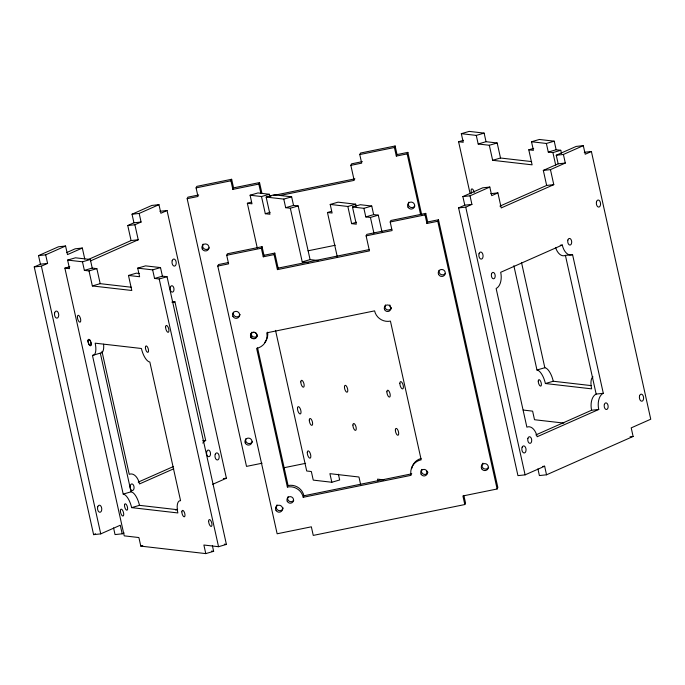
<?xml version="1.0" encoding="UTF-8"?>
<svg xmlns="http://www.w3.org/2000/svg" width="685" height="685" viewBox="0 0 685 685"><rect width="100%" height="100%" fill="white"/><g stroke="black" fill="none" stroke-linecap="round" stroke-linejoin="round"><path stroke-width="1.03" d="M262.064 463.231L246.514 466.391L187.159 198.676L187.878 197.169L198.701 194.96M187.159 198.676L197.991 196.475L196.081 187.887L196.8 186.371L231.65 179.273L233.559 187.861L232.84 189.377L258.827 184.085L259.538 182.57L233.559 187.861M232.84 189.377L230.939 180.789L231.65 179.273M463.839 495.401L465.535 503.03L464.815 504.545L313.259 535.405L311.35 526.816L277.142 533.778L217.787 266.063L218.506 264.547L228.345 262.543M217.787 266.063L228.619 263.862L226.709 255.274L227.429 253.758L262.072 246.703L263.973 255.291L263.263 256.807L274.086 254.597L274.796 253.09L263.973 255.291M263.263 256.807L261.353 248.218L262.072 246.703M391.769 229.269L366.817 234.356L366.107 235.863L369.438 250.89L277.416 269.625L278.127 268.118L274.796 253.09M279.942 195.49L354.179 180.378L350.848 165.35L351.559 163.835L362.391 161.634M350.848 165.35L361.68 163.141L359.771 154.553L360.481 153.046L395.125 145.991L397.035 154.579L396.315 156.086L407.147 153.885L407.858 152.37L397.035 154.579M396.315 156.086L394.414 147.506L395.125 145.991M366.107 235.863L392.094 230.571L390.193 221.983L390.904 220.476L425.753 213.377L427.663 221.966L426.952 223.473L437.775 221.272L438.486 219.757L427.663 221.966M287.375 487.044L256.627 348.357A13.34 13.109 25.2 0 0 266.765 332.833L374.592 310.87A13.34 13.109 25.2 0 0 390.433 321.111L421.181 459.798A13.34 13.109 25.2 0 0 411.051 475.33L303.224 497.284A13.34 13.109 25.2 0 0 287.375 487.044L288.085 485.537L257.569 347.886M426.952 223.473L425.042 214.885L425.753 213.377M303.224 497.284L303.934 495.769L411.762 473.815M464.815 504.545L462.914 495.957L497.122 488.987L497.841 487.48L438.486 219.757M113.564 527.904L115.046 534.583L122.187 533.812L120.286 525.224L100.746 533.88L93.605 534.651L34.25 266.936L40.432 264.196L38.531 255.608L58.439 246.788L65.58 246.018L67.49 254.606L82.328 248.038L84.777 259.058M88.254 259.521L131.083 240.563L127.752 225.528L133.935 222.796L132.034 214.208L151.822 205.44L158.963 204.669L160.872 213.258L167.054 210.518L226.401 478.241L212.727 484.295M38.531 255.608L45.672 254.837L65.58 246.018M132.034 214.208L139.175 213.437L158.963 204.669M66.839 252.508L75.187 248.809L82.328 248.038M34.25 266.936L41.391 266.165L47.582 263.425L45.672 254.837M127.752 225.528L134.894 224.757L141.084 222.026L139.175 213.437M90.531 260.908L138.224 239.784L134.894 224.757M546.536 474.799L544.635 466.211L525.095 474.859L517.946 475.63L458.599 207.915L464.781 205.175L462.872 196.586L482.668 187.827L489.809 187.056L491.71 195.645L497.892 192.905L501.232 207.932L553.788 184.659L550.457 169.632L565.305 163.056L563.404 154.468L583.312 145.648L585.213 154.236L591.395 151.505L650.75 419.22L631.21 427.868L633.111 436.456L546.536 474.799L539.395 475.57L537.913 468.891M499.922 206.117L546.647 185.429L543.316 170.402L558.164 163.826L556.254 155.238L576.162 146.427L583.312 145.648M462.872 196.586L470.021 195.816L489.809 187.056M458.599 207.915L465.74 207.144L471.922 204.404L470.021 195.816M562.282 245.025L500.692 272.296A13.34 7.869 83.8 0 1 496.128 288.462L526.876 427.157A13.34 7.869 83.8 0 1 537.151 436.747L598.741 409.476A13.34 7.869 83.8 0 1 603.305 393.31L572.566 254.623A13.34 7.869 83.8 0 1 562.282 245.025L560.244 245.247M138.242 482.112L173.442 466.528M173.742 468.788L139.517 483.935A13.34 7.869 83.8 0 0 129.242 474.345L101.962 351.294M93.605 534.651L95.557 533.786M122.187 533.812L124.139 532.956M175.694 510.128L177.638 509.263M535.875 434.924L591.6 410.246L598.741 409.476M470.141 193.812L458.59 141.735L463.231 142.266L461.33 133.678L469.191 131.392L484.132 133.113L486.033 141.701L497.182 142.985L500.512 158.012L531.663 161.591M257.286 248.073L247.353 203.282L251.994 203.813L250.093 195.225L257.945 192.939L269.359 194.257L269.804 196.278M250.093 195.225L261.499 196.535L269.359 194.257M461.33 133.678L476.272 135.399L484.132 133.113M261.499 196.535L265.309 213.711L269.95 214.251L266.14 197.075L274 194.788L291.639 196.818L293.54 205.406L298.18 205.937L310.082 259.615L318.568 260.591M458.59 141.735L463.505 140.305M247.353 203.282L251.284 202.135M212.376 545.594L213.643 551.322L205.783 553.608L140.802 546.125L138.892 537.545L124.225 535.85L64.878 268.135L69.519 268.674L67.609 260.086L75.47 257.8L90.326 259.512L92.227 268.092L96.868 268.631L100.198 283.658L131.349 287.246M266.14 197.075L283.778 199.104L291.639 196.818M476.272 135.399L478.181 143.987L486.033 141.701M67.609 260.086L82.465 261.79L90.326 259.512M64.878 268.135L69.784 266.713M478.181 143.987L489.321 145.263L497.182 142.985M283.778 199.104L285.688 207.692L293.54 205.406M265.309 213.711L270.215 212.29M285.688 207.692L290.329 208.223L298.18 205.937M82.465 261.79L84.375 270.378L92.227 268.092M489.321 145.263L492.652 160.299L532.108 164.837L528.777 149.809L533.418 150.34L531.517 141.752L539.369 139.466L554.225 141.178L556.134 149.767L560.775 150.298L561.469 153.423M84.375 270.378L89.016 270.909L96.868 268.631M337.303 256.875L327.464 212.496L332.105 213.026L330.204 204.438L338.056 202.161L355.695 204.19L356.149 206.211M531.517 141.752L546.373 143.465L554.225 141.178M492.652 160.299L500.512 158.012M528.777 149.809L533.692 148.38M330.204 204.438L347.843 206.468L355.695 204.19M327.464 212.496L331.394 211.357M89.016 270.909L92.347 285.945L131.803 290.483L128.472 275.456L139.612 276.731L137.711 268.143L145.562 265.866L160.513 267.587L162.413 276.175L167.054 276.706L226.41 544.421L218.549 546.707L203.882 545.02L205.783 553.608M347.843 206.468L351.645 223.644L356.294 224.183L352.484 207.007L360.336 204.721L371.75 206.039L373.65 214.619L378.291 215.159L381.99 231.821M546.373 143.465L548.274 152.053L556.134 149.767M92.347 285.945L100.198 283.658M128.472 275.456L136.324 273.169L139.363 273.52M548.274 152.053L552.915 152.584L560.775 150.298M352.484 207.007L363.889 208.317L371.75 206.039M137.711 268.143L152.652 269.864L160.513 267.587M363.889 208.317L365.799 216.905L373.65 214.619M152.652 269.864L154.562 278.452L162.413 276.175M365.799 216.905L370.439 217.436L378.291 215.159M154.562 278.452L159.203 278.992L167.054 276.706M351.645 223.644L356.56 222.223M290.329 208.223L302.231 261.893L310.082 259.615M92.458 355.412A13.34 5.24 73.8 0 0 95.172 343.176L141.41 348.494A13.34 5.24 73.8 0 0 149.835 362.014L180.575 500.701A13.34 5.24 73.8 0 0 177.86 512.945L131.631 507.628A13.34 5.24 73.8 0 0 123.206 494.099L92.458 355.412L100.31 353.126A13.34 5.24 73.8 0 0 103.581 344.204M513.853 265.729L536.971 370.003L544.832 367.725A13.34 5.24 73.8 0 1 553.257 381.245L591.087 385.595M123.206 494.099L131.058 491.821A13.34 5.24 73.8 0 1 139.483 505.342L177.312 509.691M536.971 370.003A13.34 5.24 73.8 0 1 545.397 383.523L553.257 381.245M131.631 507.628L139.483 505.342M275.524 330.367L306.709 470.997L311.35 471.528L313.25 480.116L331.823 482.257L339.674 479.971L338.407 474.243M140.802 546.125L142.763 545.56M196.081 187.887L230.939 180.789M359.771 154.553L394.414 147.506M269.145 196.321L271.243 195.901M273.332 195.473L354.899 178.862M226.709 255.274L261.353 248.218M390.193 221.983L425.042 214.885M308.027 250.804L335.248 245.264M278.127 268.118L369.104 249.597M283.676 467.804L305.621 463.334M556.254 155.238L563.404 154.468M584.254 152.275L591.395 151.505M558.164 163.826L565.305 163.056M159.905 211.288L167.054 210.518M543.316 170.402L550.457 169.632M133.935 222.796L141.084 222.026M546.647 185.429L553.788 184.659M490.751 193.675L497.892 192.905M131.083 240.563L138.224 239.784M464.781 205.175L471.922 204.404M40.432 264.196L47.582 263.425M555.578 247.448A13.34 7.869 83.8 0 0 565.416 255.394L572.566 254.623M171.867 302.136L174.932 301.811L205.68 440.498A13.34 7.869 83.8 0 0 202.811 443.092M591.6 410.246A13.34 7.869 83.8 0 1 596.164 394.08L603.305 393.31M202.614 440.832L205.68 440.498M223.344 478.567L226.401 478.241M630.054 436.79L633.111 436.456M542.588 466.425L544.635 466.211M302.231 261.893L308.592 262.629M545.397 383.523L591.635 388.849A13.34 5.24 73.8 0 1 593.004 376.878M523.186 410.05L532.613 411.137L534.514 419.725L563.866 423.099M383.754 479.86L377.529 479.149L377.957 481.05M224.312 544.181L226.41 544.421M211.545 551.082L213.643 551.322M552.915 152.584L555.689 165.085M565.416 255.394L596.164 394.08M521.482 262.398L544.832 367.725M465.74 207.144L525.095 474.859M437.775 221.272L497.122 488.987M407.858 152.37L421.712 214.876M407.147 153.885L420.539 214.302M370.439 217.436L373.899 233.063M389.833 304.945L390.758 309.106M426.558 470.569L427.252 473.695M360.652 484.646L358.966 477.008L329.913 473.669L331.823 482.257M259.538 182.57L261.987 193.59M258.827 184.085L260.831 193.101M274.086 254.597L277.416 269.625M159.203 278.992L218.549 546.707M100.31 353.126L131.058 491.821M41.391 266.165L100.746 533.88M421.506 469.978A3.785 1.481 73.8 0 1 421.01 470.843M471.58 193.11A3.562 1.396 73.8 0 1 471.819 188.897A3.562 1.396 73.8 0 1 474.26 192.425M257.192 335.71A3.219 3.168 25.2 0 1 252.756 336.618A3.219 3.168 25.2 0 1 251.78 332.216M391.46 307.753A3.339 3.279 25.2 0 1 386.879 309.671A3.339 3.279 25.2 0 1 385.492 304.911M427.919 472.205A3.339 3.279 25.2 0 1 423.339 474.123A3.339 3.279 25.2 0 1 421.951 469.362M293.745 500.221A3.339 3.279 25.2 0 1 289.147 501.163A3.339 3.279 25.2 0 1 288.137 496.608M488.636 467.29A3.562 3.494 25.2 0 1 483.439 468.394A3.562 3.494 25.2 0 1 482.942 463.137M283.239 507.962A3.562 3.494 25.2 0 1 278.17 510.308A3.562 3.494 25.2 0 1 277.117 504.828M445.43 273.435A3.562 3.494 25.2 0 1 439.119 270.284M240.17 314.441A3.562 3.494 25.2 0 1 235.717 316.658A3.562 3.494 25.2 0 1 233.405 312.223M267.63 332.165A13.34 13.109 25.2 0 1 264.658 342.568M288.085 485.537A13.34 13.109 25.2 0 1 303.934 495.769M411.659 468.686A13.34 13.109 25.2 0 1 421.052 458.488M174.932 301.811A13.34 7.869 83.8 0 1 172.911 302.222M414.836 205.997A3.562 3.494 25.2 0 1 409.938 206.99A3.562 3.494 25.2 0 1 408.859 202.135M209.182 247.824A3.562 3.494 25.2 0 1 204.301 248.912A3.562 3.494 25.2 0 1 203.137 244.074M252.491 441.423A3.562 3.494 25.2 0 1 247.876 443.315A3.562 3.494 25.2 0 1 245.898 438.734M307.291 452.545A3.785 1.481 73.8 0 0 309.868 458.179A3.785 1.481 73.8 0 0 310.022 452.862A3.785 1.481 73.8 0 0 307.291 452.545M297.487 408.32A3.785 1.481 73.8 0 0 300.064 413.954A3.785 1.481 73.8 0 0 300.218 408.637A3.785 1.481 73.8 0 0 297.487 408.32M399.869 383.283A3.785 1.481 73.8 0 0 402.446 388.909A3.785 1.481 73.8 0 0 402.6 383.591A3.785 1.481 73.8 0 0 399.869 383.283M344.452 386.905A3.562 1.396 73.8 0 0 346.884 392.205A3.562 1.396 73.8 0 0 347.03 387.196A3.562 1.396 73.8 0 0 344.452 386.905M386.897 391.786A3.562 1.396 73.8 0 0 389.328 397.086A3.562 1.396 73.8 0 0 389.474 392.085A3.562 1.396 73.8 0 0 386.897 391.786M395.365 429.957A3.562 1.396 73.8 0 0 397.788 435.258A3.562 1.396 73.8 0 0 397.934 430.257A3.562 1.396 73.8 0 0 395.365 429.957M352.921 425.077A3.562 1.396 73.8 0 0 355.344 430.377A3.562 1.396 73.8 0 0 355.489 425.368A3.562 1.396 73.8 0 0 352.921 425.077M309.295 420.059A3.562 1.396 73.8 0 0 311.718 425.359A3.562 1.396 73.8 0 0 311.863 420.35A3.562 1.396 73.8 0 0 309.295 420.059M300.826 381.887A3.562 1.396 73.8 0 0 303.258 387.188A3.562 1.396 73.8 0 0 303.404 382.179A3.562 1.396 73.8 0 0 300.826 381.887M538.264 381.134A3.339 1.31 73.8 0 0 540.542 386.109A3.339 1.31 73.8 0 0 540.679 381.417A3.339 1.31 73.8 0 0 538.264 381.134M250.821 336.943A3.339 3.279 25.2 0 0 256.575 337.285A3.339 3.279 25.2 0 0 253.921 332.191A3.339 3.279 25.2 0 0 250.821 336.943M384.627 309.697A3.339 3.279 25.2 0 0 390.382 310.04A3.339 3.279 25.2 0 0 387.736 304.945A3.339 3.279 25.2 0 0 384.627 309.697M287.28 501.394A3.339 3.279 25.2 0 0 293.034 501.737A3.339 3.279 25.2 0 0 290.38 496.642A3.339 3.279 25.2 0 0 287.28 501.394M421.087 474.157A3.339 3.279 25.2 0 0 426.841 474.491A3.339 3.279 25.2 0 0 424.186 469.396A3.339 3.279 25.2 0 0 421.087 474.157M232.926 316.419A3.562 3.494 25.2 0 0 239.065 316.778A3.562 3.494 25.2 0 0 236.231 311.341A3.562 3.494 25.2 0 0 232.926 316.419M438.588 274.471A3.562 3.494 25.2 0 0 444.719 274.95A3.562 3.494 25.2 0 0 441.996 269.47A3.562 3.494 25.2 0 0 438.588 274.471M481.786 468.891A3.562 3.494 25.2 0 0 487.925 468.805A3.562 3.494 25.2 0 0 484.706 463.591A3.562 3.494 25.2 0 0 481.786 468.891M276.089 510.59A3.562 3.494 25.2 0 0 282.22 510.334A3.562 3.494 25.2 0 0 278.855 505.205A3.562 3.494 25.2 0 0 276.089 510.59M250.924 336.9A3.219 3.168 25.2 0 0 256.481 337.225A3.219 3.168 25.2 0 0 253.921 332.302A3.219 3.168 25.2 0 0 250.924 336.9M170.325 287.289A3.219 1.901 83.8 0 0 172.277 292.135A3.219 1.901 83.8 0 0 173.63 287.358A3.219 1.901 83.8 0 0 170.325 287.289M130.287 485.528A3.339 1.969 83.8 0 0 132.308 490.546A3.339 1.969 83.8 0 0 133.703 485.596A3.339 1.969 83.8 0 0 130.287 485.528M206.716 451.68A3.339 1.969 83.8 0 0 208.745 456.707A3.339 1.969 83.8 0 0 210.141 451.749A3.339 1.969 83.8 0 0 206.716 451.68M97.784 506.694A3.562 2.098 83.8 0 0 99.719 512.26A3.562 2.098 83.8 0 0 101.448 507.217A3.562 2.098 83.8 0 0 97.784 506.694M215.244 454.318A3.562 2.098 83.8 0 0 217.094 459.952A3.562 2.098 83.8 0 0 218.917 455.02A3.562 2.098 83.8 0 0 215.244 454.318M54.663 312.839A3.562 2.098 83.8 0 0 56.872 318.14A3.562 2.098 83.8 0 0 58.302 312.797A3.562 2.098 83.8 0 0 54.663 312.839M172.175 260.754A3.562 2.098 83.8 0 0 174.332 266.114A3.562 2.098 83.8 0 0 175.822 260.831A3.562 2.098 83.8 0 0 172.175 260.754M491.522 273.949A3.219 1.901 83.8 0 0 493.474 278.795A3.219 1.901 83.8 0 0 494.827 274.009A3.219 1.901 83.8 0 0 491.522 273.949M567.891 240.041A3.339 1.969 83.8 0 0 569.92 245.059A3.339 1.969 83.8 0 0 571.316 240.11A3.339 1.969 83.8 0 0 567.891 240.041M527.912 438.34A3.339 1.969 83.8 0 0 529.942 443.358A3.339 1.969 83.8 0 0 531.337 438.409A3.339 1.969 83.8 0 0 527.912 438.34M604.35 404.492A3.339 1.969 83.8 0 0 606.371 409.51A3.339 1.969 83.8 0 0 607.775 404.561A3.339 1.969 83.8 0 0 604.35 404.492M479.021 253.767A3.562 2.098 83.8 0 0 481.178 259.118A3.562 2.098 83.8 0 0 482.677 253.835A3.562 2.098 83.8 0 0 479.021 253.767M596.532 201.681A3.562 2.098 83.8 0 0 598.639 207.093A3.562 2.098 83.8 0 0 600.188 201.869A3.562 2.098 83.8 0 0 596.532 201.681M639.499 396.093A3.562 2.098 83.8 0 0 641.871 401.213A3.562 2.098 83.8 0 0 643.112 395.724A3.562 2.098 83.8 0 0 639.499 396.093M522.158 447.168A3.562 2.098 83.8 0 0 523.819 452.931A3.562 2.098 83.8 0 0 525.832 448.221A3.562 2.098 83.8 0 0 522.158 447.168M245.221 442.93A3.562 3.494 25.2 0 0 251.326 443.726A3.562 3.494 25.2 0 0 248.903 438.117A3.562 3.494 25.2 0 0 245.221 442.93M202.323 249.092A3.562 3.494 25.2 0 0 208.471 249.331A3.562 3.494 25.2 0 0 205.543 243.954A3.562 3.494 25.2 0 0 202.323 249.092M407.986 207.144A3.562 3.494 25.2 0 0 414.125 207.504A3.562 3.494 25.2 0 0 411.3 202.075A3.562 3.494 25.2 0 0 407.986 207.144M88.04 340.779A3.339 1.31 73.8 0 0 90.317 345.754A3.339 1.31 73.8 0 0 90.454 341.061A3.339 1.31 73.8 0 0 88.04 340.779M145.417 347.381A3.339 1.31 73.8 0 0 147.686 352.355A3.339 1.31 73.8 0 0 147.823 347.663A3.339 1.31 73.8 0 0 145.417 347.381M124.499 505.239A3.339 1.31 73.8 0 0 126.776 510.205A3.339 1.31 73.8 0 0 126.905 505.513A3.339 1.31 73.8 0 0 124.499 505.239M181.868 511.832A3.339 1.31 73.8 0 0 184.145 516.807A3.339 1.31 73.8 0 0 184.282 512.115A3.339 1.31 73.8 0 0 181.868 511.832M77.405 316.864A3.562 1.396 73.8 0 0 79.837 322.164A3.562 1.396 73.8 0 0 79.982 317.155A3.562 1.396 73.8 0 0 77.405 316.864M165.607 326.95A3.562 1.396 73.8 0 0 168.005 332.302A3.562 1.396 73.8 0 0 168.202 327.361A3.562 1.396 73.8 0 0 165.607 326.95M208.642 521.353A3.562 1.396 73.8 0 0 211.177 526.44A3.562 1.396 73.8 0 0 211.108 521.216A3.562 1.396 73.8 0 0 208.642 521.353M120.389 511.027A3.562 1.396 73.8 0 0 122.966 516.028A3.562 1.396 73.8 0 0 122.812 510.719A3.562 1.396 73.8 0 0 120.389 511.027M88.091 340.839A3.219 1.267 73.8 0 0 90.292 345.642A3.219 1.267 73.8 0 0 90.42 341.113A3.219 1.267 73.8 0 0 88.091 340.839"/></g></svg>
